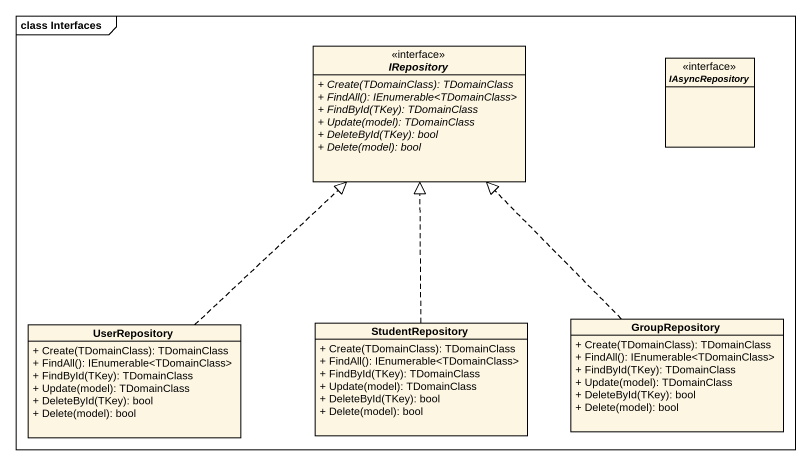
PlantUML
@startuml
mainframe class Interfaces
hide circle
hide empty members
skinparam classAttributeIconSize 0
interface IRepository <<interface>> {
  {abstract} + Create(TDomainClass): TDomainClass
  {abstract} + FindAll(): IEnumerable<TDomainClass>
  {abstract} + FindById(TKey): TDomainClass
  {abstract} + Update(model): TDomainClass
  {abstract} + DeleteById(TKey): bool
  {abstract} + Delete(model): bool
}
interface IAsyncRepository <<interface>>
class UserRepository {
  + Create(TDomainClass): TDomainClass
  + FindAll(): IEnumerable<TDomainClass>
  + FindById(TKey): TDomainClass
  + Update(model): TDomainClass
  + DeleteById(TKey): bool
  + Delete(model): bool
}
class StudentRepository {
  + Create(TDomainClass): TDomainClass
  + FindAll(): IEnumerable<TDomainClass>
  + FindById(TKey): TDomainClass
  + Update(model): TDomainClass
  + DeleteById(TKey): bool
  + Delete(model): bool
}
class GroupRepository {
  + Create(TDomainClass): TDomainClass
  + FindAll(): IEnumerable<TDomainClass>
  + FindById(TKey): TDomainClass
  + Update(model): TDomainClass
  + DeleteById(TKey): bool
  + Delete(model): bool
}
UserRepository .up.|> IRepository
StudentRepository .up.|> IRepository
GroupRepository .up.|> IRepository
@enduml
